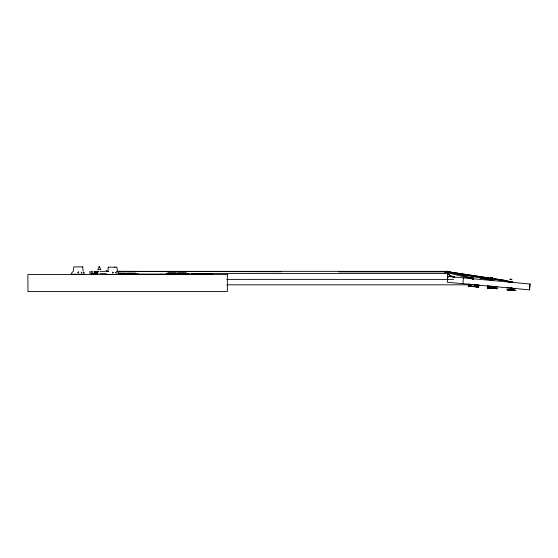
<?xml version="1.0" encoding="UTF-8"?>
<svg xmlns="http://www.w3.org/2000/svg" width="558" height="558" viewBox="0 0 558 558"><rect width="100%" height="100%" fill="white"/><g stroke="black" fill="none" stroke-linecap="round" stroke-linejoin="round"><path stroke-width="0.84" d="M94.462 271.572L94.462 271.934L97.42 271.934L97.42 271.572M94.79 271.934L94.79 271.572M97.148 271.934L97.148 271.572M476.741 286.205L476.455 285.822L477.174 285.87L476.734 286.275L477.188 286.01M494.723 287.182L494.381 287.6L494.841 287.51M494.834 287.217L495.127 287.558M447.467 271.627L447.551 271.062L447.474 271.634M78.58 272.395C78.559 271.397 77.778 273.162 78.573 272.492M112.953 272.611C112.451 271.523 112.583 273.532 112.939 272.709M476.769 285.836L476.776 285.529M494.681 287.865L495.141 287.663M510.877 282.055L510.989 281.385M513.2 289.651L513.541 289.358L513.095 289.644L512.809 289.19L513.255 288.904L513.43 289.428M447.6 272.06L447.593 272.137M513.29 290.216L515.85 290.418L513.911 290.223C513.66 287.028 517.747 289.33 513.451 288.451M462.875 283.687L463.419 277.842M472.361 278.749L473.4 278.861L473.47 278.282L470.478 277.996L470.617 278.609M471.573 278.093L471.524 278.672L470.227 278.491M470.275 278.568L471.929 278.644C471.538 277.919 473.519 277.947 472.94 278.749M472.989 278.24L472.131 278.679L472.207 278.156M472.849 278.219L472.333 278.693L472.424 278.177L473.63 278.805L472.159 278.665M472.382 278.693C472.863 277.64 472.94 279.112 471.929 278.637M473.693 278.819L473.017 278.819L473.072 278.233M529.423 289.86L529.961 284.015M472.333 278.693L472.375 278.184L473.47 278.282M472.514 278.791L472.375 278.184M472.542 278.714L472.591 278.205L473.623 278.303L473.63 278.881L473.135 278.756M473.107 278.833L473.163 278.247L473.623 278.303M489.575 280.353L489.485 279.753L492.561 280.046C491.758 281.037 493.942 280.569 492.149 280.59L492.205 280.011L492.86 280.081L492.575 280.555M489.436 280.332L490.363 280.416L490.419 279.837L492.219 280.018M490.259 280.339L490.196 279.823M490.67 279.858L490.426 280.353M490.9 279.879L490.852 280.388L489.387 280.325M491.089 280.416L491.138 279.907M491.312 280.437L491.361 279.928M491.521 280.451L491.57 279.949M491.738 279.963L491.996 280.569M491.87 280.493L491.856 279.976L492.86 280.081M508.903 282.146L508.959 281.56L511.281 281.776L512.056 281.853L512.153 282.453L509.091 282.16M510.891 282.32L509.607 282.125L509.635 281.623L512.056 281.853M509.677 282.209L509.733 281.63L508.959 281.56M509.824 282.153L509.866 281.644M510.005 282.167L510.054 281.657M510.221 282.188L510.27 281.678M510.458 282.209L510.507 281.699M510.689 282.236L510.737 281.727M510.954 281.748L510.905 282.257L512.516 282.418M511.093 282.271L511.142 281.762L512.411 281.895L512.056 282.453M511.226 282.355L511.281 281.776L511.358 282.299M511.477 282.32L511.519 281.811L512.411 281.895M338.804 271.886L447.607 271.886M96.227 271.969L96.185 272.918M107.771 271.341L108.315 267.177M81.328 272.158L81.852 272.96M116.183 273.127L115.687 272.241L116.169 273.148M510.849 289.979L511.623 290.062M515.731 290.425L514.992 290.362M83.742 272.59L83.379 272.346M81.342 272.137L81.873 272.939M71.257 273.546L73.3 271.118L73.851 266.877L82.591 266.877M447.76 272.709L470.345 278.428M94.895 272.332L97.803 271.969L94.044 271.969M97.008 272.332L97.803 271.969M83.407 272.255L83.93 272.883M511.002 289.972L509.691 289.902M514.078 290.244L511.121 289.86M492.735 288.214L493.509 288.27L490.594 288.04L493.516 288.333L491.131 288.242M492.909 286.603L493.684 287.154M115.018 267.156L114.669 267.156M506.971 287.733L509.077 287.977M508.91 289.846L507.25 289.714L507.878 289.797M511.658 289.923L510.947 289.853L512.495 290.034L511.365 289.902M511.798 290.146L512.481 290.195L511.993 290.097M471.817 286.4L474.3 286.673L472.898 286.554M108.336 267.177L116.894 267.177L117.459 271.341M95.285 271.348L98.759 271.348M99.994 271.348L108.203 271.348M116.664 271.348L447.509 271.348L470.938 277.745M94.044 271.572L97.838 271.572M83.826 272.799L84.118 272.904M94.1 272.918L97.817 272.918M117.717 273.064L125.592 273.064L125.592 273.922M191.115 273.49L447.858 273.49A10.874 10.874 0 0 0 454.742 276.949L454.345 276.949A10.874 10.874 0 0 1 447.46 273.49M91.135 273.636L98.208 273.636M99.945 273.636L106.222 273.636M118.987 273.922L138.363 273.922L138.363 274.494M118.721 274.069L212.11 274.069L212.11 274.494M71.257 274.215L85.214 274.215M105.762 274.383L119.461 274.383M447.858 276.433L447.46 276.398L530.1 284.029L529.556 289.874L447.321 282.243L447.858 276.398L447.858 277.905M226.757 279.384L453.515 279.384M226.98 284.817L468.846 284.817M106.585 271.348L108.322 271.355M116.901 271.369L281.371 271.746M507.606 289.755C508.108 289.811 505.346 289.532 507.968 289.755M467.974 284.092L471.35 284.482M512.467 282.488L511.658 282.397M487.427 285.919L489.973 286.205M494.59 286.7L497.359 286.945L490.754 286.275L493.363 286.484L492.24 286.338M487.246 287.844L488.752 287.963M492.588 288.207L493.007 288.207M470.22 278.561L470.833 278.554M492.714 288.381L493.495 288.437L491.717 288.242M487.371 286.128L488.013 286.198M508.812 282.055L509.607 282.125M508.805 282.132L510.451 282.278M512.105 282.376L511.309 282.292M510.326 289.86L513.053 290.083L511.853 289.951M509.077 289.686L507.264 289.553L511.344 290.069M468.755 285.975L470.792 286.142M470.178 286.254L468.183 286.087L469.515 286.24M490.81 277.486L492.442 277.647L491.584 277.549M492.316 286.4L492.812 286.428L492.344 286.366M488.292 287.928L487.239 287.858M488.662 287.809L488.097 287.775L488.947 287.879M492.372 288.353L493.223 288.43L492.135 288.221M492.547 280.548L491.905 280.562L492.01 279.997L492.01 280.514L492.819 280.583M508.924 289.679L507.592 289.567L508.75 289.721M511.707 289.986L512.697 290.048L512.3 289.993M508.387 289.804L507.389 289.755M511.693 290.146L513.039 290.251L510.312 290.027M469.459 286.184L468.288 286.087L469.445 286.226M473.784 286.47L472.41 286.352L473.121 286.373M469.669 286.045L468.887 285.996L470.017 286.128M478.645 287L473.707 286.512L474.732 286.638M472.961 286.568L474.167 286.666L473.1 286.533M471.196 278.065L471.977 278.135M447.46 276.398L454.742 276.949M468.392 284.371L468.232 284.364M489.136 287.844L487.818 287.733L488.934 288.04M491.898 288.319L492.798 288.395M491.682 288.291L492.972 288.402L492.512 288.326M510.821 279.342L510.186 279.286L511.365 279.391M512.139 289.993L509.698 289.811L514.148 290.223M510.905 290.076L512.125 290.16M476.1 286.7L473.651 286.512L474.328 286.596M496.501 288.653L497.199 288.709L495.274 288.549M473.47 284.671L472.131 284.552L479.21 285.264L476.204 284.922M511.358 288.179L509.859 288.047L514.071 288.43L510.975 288.179L513.011 288.409M488.766 287.802L489.701 287.893M472.445 286.526L473.637 286.617L473.296 286.554M477.962 286.945L479.043 287.028L478.408 286.938M488.41 287.928L489.687 288.054M508.199 289.762L509.384 289.874M478.45 286.979L477.578 286.91M491.333 288.27L495.12 288.479L494.479 288.319M472.835 275.826L473.233 275.868L472.752 275.819M472.068 275.757L471.329 275.68L472.598 275.812L471.963 275.75M490.963 277.5L490.356 277.438L491.242 277.535M511.177 279.37L511.965 279.46L510.73 279.342M471.078 278.561L470.282 278.498M472.772 278.805L473.31 278.861M489.61 280.346L490.308 280.409M469.975 286.066L472.201 286.435M473.944 286.498L470.422 286.094L472.682 286.38M469.69 286.191L470.554 286.275M471.803 286.456L472.668 286.547M477.174 286.875L477.725 286.917M476.748 286.84L477.327 286.882M471.859 286.31L472.717 286.394M490.322 287.949L489.317 287.851L490.091 287.991M495.295 288.542L492.819 288.2M470.778 286.303L469.145 286.198M490.308 288.109L487.559 287.879L488.508 287.998M471.845 286.47L472.703 286.554M490.51 288.186L491.521 288.291M509.677 289.972L510.696 290.076M511.567 279.425L509.859 279.251L511.288 279.391M471.922 278.707L471.482 278.672L473.017 278.819M492.54 286.359L494.214 286.512M476.316 286.798L476.909 286.847M490.74 280.374L491.612 280.534M490.733 280.451L491.18 280.493M475.876 286.756L476.476 286.805M489.868 287.893L491.061 288.012M493.963 288.43L494.423 288.465M512.865 290.181L511.435 289.909M470.408 286.254L471.433 286.359M489.854 288.054L491.786 288.242M471.168 286.407L471.963 286.491M489.798 288.13L490.761 288.228M508.903 289.902L509.942 290M471.747 275.729L472.131 275.771M476.204 284.999L473.875 284.747L475.102 284.845L474.44 284.761M494.144 286.659L492.205 286.442L493.558 286.554L493.126 286.491M475.437 286.714L476.037 286.763M493.983 288.423L491.173 288.186M509.328 289.776L507.975 289.637M471.196 286.17L472.221 286.268M474.998 286.673L475.597 286.721M489.045 288.054L490.077 288.151M470.394 286.331L471.21 286.407M474.579 286.631L475.158 286.679M488.724 287.851L489.485 287.935M488.571 288.012L489.471 288.095M470.596 286.184L468.839 285.989M471.831 286.233L472.926 286.345M489.261 288.067L487.818 287.928L488.264 287.97M470.582 286.352L469.062 286.184M511.965 282.432L512.432 282.481M510.926 289.86L511.825 289.937M507.564 289.769L508.736 289.881M472.612 286.484L473.512 286.568M469.055 286.198L470.003 286.289M489.485 279.753L490.091 279.816M473.303 286.54L473.47 286.575M470.478 277.996L470.882 278.044M474.314 286.54L474.914 286.617M476.037 286.686L476.49 286.756L474.781 286.498M492.965 288.256L493.398 288.319M448.604 271.837L490.461 278.177M492.17 278.435L504.983 280.381M451.987 272.778L450.278 272.52L451.903 272.778M453.689 273.036L455.398 273.301M475.039 276.273L476.741 276.531M479.308 276.921L481.01 277.18M482.719 277.438L484.428 277.696M486.137 277.954L488.696 278.344M493.823 279.119L495.525 279.384M497.234 279.642L499.794 280.025M501.502 280.283L503.211 280.548M504.92 280.807L506.601 281.058M508.289 281.316L509.97 281.567M448.527 271.837L508.212 280.904M453.605 273.043L455.314 273.301M463.831 274.592L465.539 274.85M474.914 276.28L476.616 276.538M479.176 276.921L480.877 277.186M482.579 277.445L484.288 277.703M485.99 277.961L491.103 278.735M493.663 279.126L495.365 279.384M497.066 279.642L503.037 280.548M504.739 280.807L507.299 281.197M508.15 281.33L509.552 281.539M447.572 272.137L489.882 279.656M480.347 278.017L482.063 278.323M483.772 278.63L488.92 279.565M497.178 288.702L494.053 288.27M118.408 273.071L118.108 272.764M118.115 272.848L118.08 273.008M83.909 272.904L83.784 272.757M82.661 266.877L83.17 271.118M447.46 279.384L447.46 272.137L444.914 272.137L444.914 273.49M208.769 274.069L208.769 274.494M189.036 274.069L189.036 273.497L166.291 273.497L166.291 274.069M186.086 273.497L186.086 272.639L177.653 272.639L177.653 273.497M181.169 274.069L181.169 274.494M176.265 273.497L176.265 272.639L167.825 272.639L167.825 273.497M169.395 273.636L169.395 274.069M161.388 274.069L161.388 274.494M135.413 273.922L135.413 273.064L126.98 273.064L126.98 273.922M132.671 274.069L132.671 274.494M97.531 271.348L97.531 273.636M96.904 271.46L96.904 272.102M93.87 273.636L93.87 274.494M92.279 273.636L92.279 271.348L91.135 271.348L91.135 274.494M89.95 271.446L89.95 273.469M106.585 271.237L106.585 270.776L106.585 271.237M107.659 271.132L107.659 271.132M78.015 272.353C78.622 273.964 78.943 270.874 78.015 272.353M112.395 272.548C112.974 274.131 113.337 271.125 112.402 272.527M99.226 266.487L97.796 269.633L100.838 269.633L99.24 266.487M512.683 290.209L511.407 290.118L512.683 290.209M227.357 274.494L27.9 274.494L27.921 291.513L227.357 291.513L227.357 274.494M492.63 288.353L492.135 288.326L492.637 288.346M492.142 277.612L490.894 277.486L492.142 277.605"/></g></svg>
